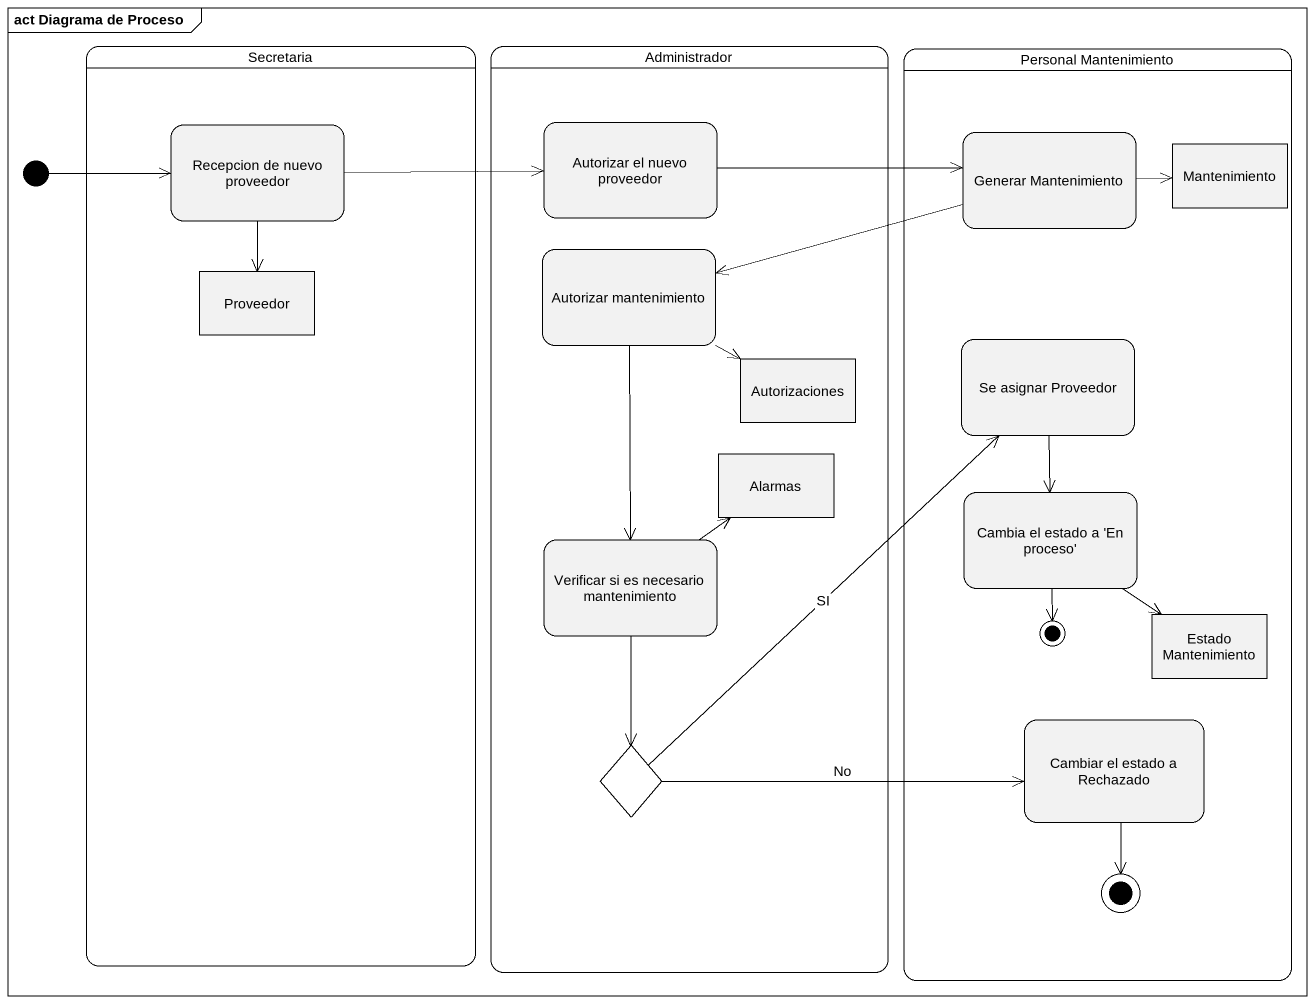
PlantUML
@startuml
mainframe act Diagrama de Proceso
hide empty description
state Secretaria {
  state "Recepcion de nuevo proveedor" as Recepcion_de_nuevo_proveedor
  state Proveedor <<object>>
}
state Administrador {
  state "Autorizar el nuevo proveedor" as Autorizar_el_nuevo_proveedor
  state "Autorizar mantenimiento" as Autorizar_mantenimiento
  state Autorizaciones <<object>>
  state Alarmas <<object>>
  state "Verificar si es necesario mantenimiento" as Verificar_si_es_necesario
  state choice1 <<choice>>
}
state "Personal Mantenimiento" as Personal_Mantenimiento {
  state "Generar Mantenimiento" as Generar_Mantenimiento
  state Mantenimiento <<object>>
  state "Se asignar Proveedor" as Se_asignar_Proveedor
  state "Cambia el estado a 'En proceso'" as Cambia_el_estado_a_En
  state final1 <<end>>
  state "Estado Mantenimiento" as Estado_Mantenimiento <<object>>
  state "Cambiar el estado a Rechazado" as Cambiar_el_estado_a
  state final2 <<end>>
}
state initial1 <<start>>
initial1 -right-> Recepcion_de_nuevo_proveedor
Recepcion_de_nuevo_proveedor -right-> Autorizar_el_nuevo_proveedor
Recepcion_de_nuevo_proveedor --> Proveedor
Autorizar_el_nuevo_proveedor -right-> Generar_Mantenimiento
Generar_Mantenimiento -right-> Mantenimiento
Generar_Mantenimiento -left-> Autorizar_mantenimiento
Autorizar_mantenimiento -right-> Autorizaciones
Autorizar_mantenimiento --> Verificar_si_es_necesario
Se_asignar_Proveedor --> Cambia_el_estado_a_En
Cambia_el_estado_a_En --> final1
Cambia_el_estado_a_En --> Estado_Mantenimiento
Verificar_si_es_necesario -up-> Alarmas
Verificar_si_es_necesario --> choice1
choice1 -up-> Se_asignar_Proveedor : SI
choice1 -right-> Cambiar_el_estado_a : No
Cambiar_el_estado_a --> final2
@enduml
